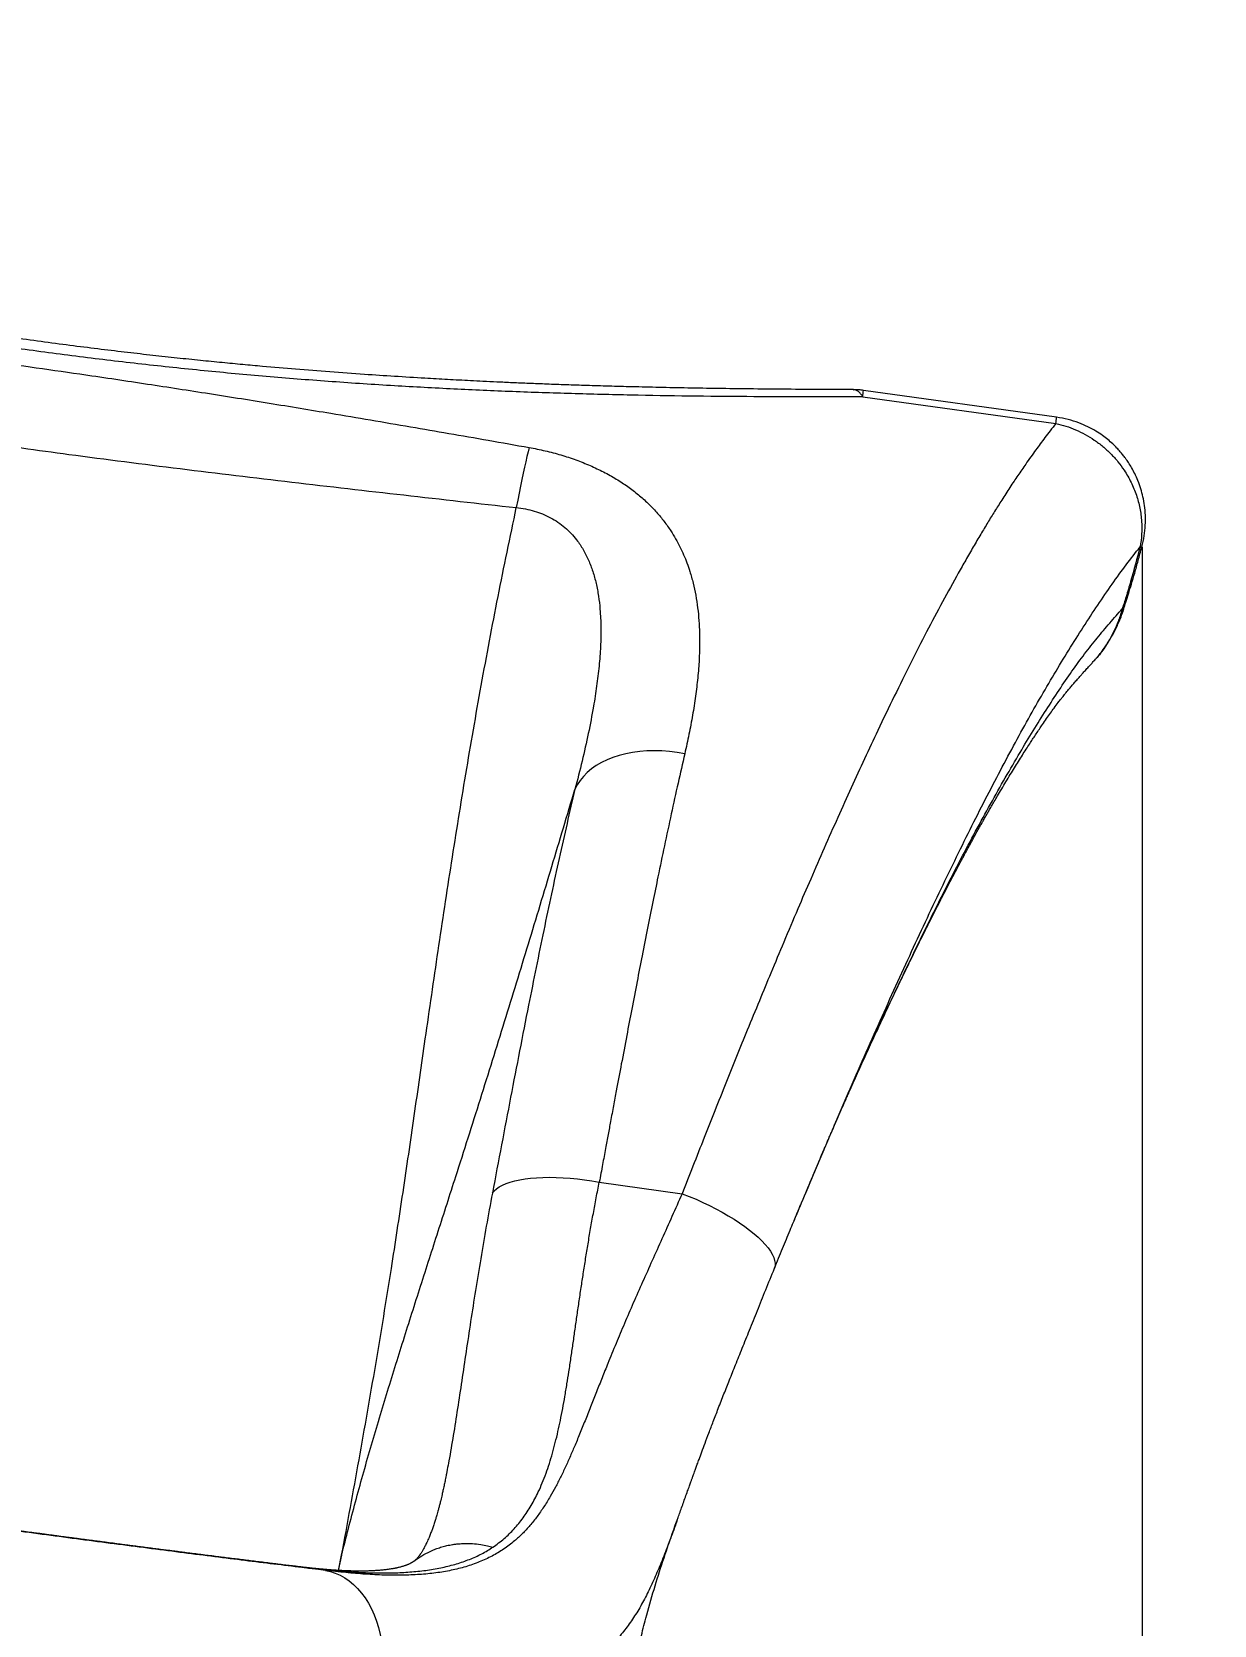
# Model space of a CAD drawing. Header units: millimetres. Extents: x -6234 to 7498, y -6127 to 5103.
# Drawn here: x 4890 to 5676, y 186 to 1245 of the extents above; entities that cross this region are included whole.
import ezdxf

# ---------------------------------------------------------------- set-up
doc = ezdxf.new("R2010")
doc.units = ezdxf.units.MM
for name, color, linetype in [('DIKOM_ОБЪЕКТ', 7, 'Continuous'), ('DIKOM_РАЗМЕР_ЗОНА', 7, 'Continuous'), ('DIKOM_РАЗМЕР_ОБЪЕКТА', 7, 'Continuous')]:
    doc.layers.add(name, color=color, linetype=linetype)
doc.styles.add('style1', font='arial.ttf', dxfattribs={"width": 0.8})
doc.dimstyles.new('1-50', dxfattribs={"dimtxt": 300, "dimasz": 200, "dimexe": 100, "dimexo": 0, "dimgap": 100, "dimtad": 1, "dimtxsty": 'style1', "dimcen": 200, "dimclrd": 7, "dimclre": 7, "dimclrt": 7, "dimadec": 1, "dimazin": 2, "dimtfac": 1, "dimtmove": 0, "dimatfit": 2, "dimfxl": 0, "dimlwd": 25, "dimlwe": 18, "dimarcsym": 0})

# ---------------------------------------------------------------- blocks, each defined once
blk = doc.blocks.new('*D10')
at = {"layer": 'Defpoints', "color": 0, "transparency": 16777216}
for p in [(5628, 903.1), (-3229.4, -1461.5), (5628, -5097.6)]:
    blk.add_point(p, dxfattribs=at)
at = {"layer": 'DIKOM_РАЗМЕР_ОБЪЕКТА', "color": 7, "lineweight": 18, "transparency": 16777216}
for p, q in [((5628, 903.1), (5628, -5197.6)), ((-3229.4, -1461.5), (-3229.4, -5197.6))]:
    blk.add_line(p, q, dxfattribs=at)
at = {"layer": 'DIKOM_РАЗМЕР_ОБЪЕКТА', "color": 7, "lineweight": 25, "transparency": 16777216}
blk.add_line((-3029.4, -5097.6), (5428, -5097.6), dxfattribs=at)
at = {"layer": 'DIKOM_РАЗМЕР_ОБЪЕКТА', "color": 7, "transparency": 16777216}
for points in [[(-3029.4, -5064.2), (-3029.4, -5130.9), (-3229.4, -5097.6)], [(5428, -5064.2), (5428, -5130.9), (5628, -5097.6)]]:
    blk.add_solid(points, dxfattribs=at)
at = {"layer": 'DIKOM_РАЗМЕР_ОБЪЕКТА', "color": 7, "lineweight": 40, "transparency": 16777216, "insert": (1488.3, -4844.4), "char_height": 300, "attachment_point": 5, "style": 'style1'}
blk.add_mtext('8850', dxfattribs=at)
blk = doc.blocks.new('*D13')
at = {"layer": 'Defpoints', "color": 0, "transparency": 16777216}
for p in [(7498.1, 1778.2), (-5229.4, -1831.4), (7498.1, -6026.7)]:
    blk.add_point(p, dxfattribs=at)
at = {"layer": 'DIKOM_РАЗМЕР_ЗОНА', "color": 7, "lineweight": 18, "transparency": 16777216}
for p, q in [((7498.1, 1778.2), (7498.1, -6126.7)), ((-5229.4, -1831.4), (-5229.4, -6126.7))]:
    blk.add_line(p, q, dxfattribs=at)
at = {"layer": 'DIKOM_РАЗМЕР_ЗОНА', "color": 7, "lineweight": 25, "transparency": 16777216}
blk.add_line((-5029.4, -6026.7), (7298.1, -6026.7), dxfattribs=at)
at = {"layer": 'DIKOM_РАЗМЕР_ЗОНА', "color": 7, "transparency": 16777216}
for points in [[(-5029.4, -5993.4), (-5029.4, -6060.1), (-5229.4, -6026.7)], [(7298.1, -5993.4), (7298.1, -6060.1), (7498.1, -6026.7)]]:
    blk.add_solid(points, dxfattribs=at)
at = {"layer": 'DIKOM_РАЗМЕР_ЗОНА', "color": 7, "transparency": 16777216, "insert": (1560.7, -5773.6), "char_height": 300, "attachment_point": 5, "style": 'style1'}
blk.add_mtext('12750', dxfattribs=at)

msp = doc.modelspace()

# ---------------------------------------------------------------- linework, layer by layer
at = {"layer": 'DIKOM_ОБЪЕКТ', "color": 7, "linetype": 'Continuous', "lineweight": 15}
for p, q in [((5436.064, 1007.593), (5436.4, 1007.633)), ((5571.192, 989.31), (5442.808, 1007.171)), ((5442.332, 1002.975), (5570.716, 985.114)), ((5267.203, 480.881), (5322.325, 473.213)), ((5383.657, 423.654), (5383.06, 422.327)), ((5166.113, 289.809), (5165.571, 286.975)), ((5318.934, 256.079), (5319.075, 256.475)), ((5069.632, 225.051), (5070.934, 224.866)), ((5085.134, 222.89), (5070.934, 224.866)), ((5095.937, 232.916), (5093.628, 222.831)), ((5093.961, 222.812), (5095.937, 232.916))]:
    msp.add_line(p, q, dxfattribs=at)
at = {"layer": 'DIKOM_ОБЪЕКТ', "color": 7, "linetype": 'Continuous', "lineweight": 15, "flags": 128}
for points in [[(5220.596, 969.207), (5219.879, 966.358), (5219.12, 963.199), (5218.323, 959.749), (5217.492, 956.026), (5216.632, 952.051), (5215.748, 947.846), (5214.844, 943.434), (5213.925, 938.84), (5212.998, 934.089), (5212.065, 929.207)], [(5626.72, 903.118), (5627.49, 903.01), (5627.908, 902.994), (5627.969, 903.069), (5627.858, 903.145)], [(5323.992, 765.641), (5318.937, 766.523), (5313.874, 767.158), (5308.831, 767.542), (5303.834, 767.673), (5298.911, 767.551), (5294.089, 767.176), (5289.392, 766.551), (5284.847, 765.678), (5280.478, 764.562), (5276.309, 763.21), (5272.362, 761.628), (5268.659, 759.826), (5265.219, 757.813), (5262.062, 755.599), (5259.204, 753.197), (5256.66, 750.62), (5254.445, 747.882), (5252.57, 744.997), (5251.046, 741.981)], [(5196.148, 473.61), (5197.324, 475.071), (5198.831, 476.443), (5200.662, 477.72), (5202.808, 478.895), (5205.259, 479.963), (5208.001, 480.917), (5211.021, 481.754), (5214.305, 482.469), (5217.835, 483.058), (5221.595, 483.519), (5225.564, 483.849), (5229.724, 484.046), (5234.053, 484.111), (5238.53, 484.041), (5243.132, 483.838), (5247.837, 483.503), (5252.62, 483.037), (5257.459, 482.442), (5262.328, 481.723), (5267.203, 480.881)], [(5322.325, 473.213), (5326.936, 471.405), (5331.505, 469.488), (5336.01, 467.473), (5340.428, 465.368), (5344.737, 463.185), (5348.916, 460.934), (5352.944, 458.627), (5356.799, 456.276), (5360.464, 453.891), (5363.919, 451.486), (5367.148, 449.072), (5370.134, 446.661), (5372.862, 444.266), (5375.318, 441.898), (5377.491, 439.569), (5379.369, 437.291), (5380.943, 435.075), (5382.204, 432.933), (5383.147, 430.875), (5383.768, 428.912), (5384.062, 427.052), (5384.028, 425.307), (5383.667, 423.683), (5383.657, 423.654)], [(5085.134, 222.89), (5088.474, 222.168), (5091.749, 221.099), (5094.942, 219.689), (5098.036, 217.944), (5101.016, 215.874), (5103.867, 213.489), (5106.575, 210.8), (5109.125, 207.823), (5111.505, 204.571), (5113.703, 201.061), (5115.708, 197.311), (5117.509, 193.34), (5119.098, 189.167), (5120.466, 184.815), (5121.607, 180.305), (5122.514, 175.659), (5123.184, 170.902), (5123.612, 166.057), (5123.797, 161.149), (5123.738, 156.203), (5123.434, 151.244), (5122.889, 146.296)]]:
    msp.add_lwpolyline(points, dxfattribs=at)
at = {"layer": 'DIKOM_ОБЪЕКТ', "color": 7, "linetype": 'Continuous', "lineweight": 15}
for centre, radius, start, end in [((5372.954, 1012.976), 70.095, 351.796831, 355.249148), ((5512.082, 993.896), 59.287, 351.481795, 355.563454)]:
    msp.add_arc(centre, radius, start, end, dxfattribs=at)
for points, knots in [([(5442.332, 1002.975), (5429.459, 1002.93), (5403.858, 1002.84), (5365.359, 1002.957), (5326.868, 1003.307), (5288.072, 1003.945), (5248.961, 1004.912), (5209.734, 1006.242), (5170.462, 1007.962), (5130.47, 1010.139), (5089.743, 1012.828), (5048.427, 1016.071), (5007.087, 1019.85), (4965.71, 1024.188), (4924.342, 1029.092), (4883.606, 1034.489), (4843.484, 1040.357), (4803.956, 1046.669), (4764.57, 1053.486), (4725.449, 1060.773), (4686.571, 1068.51), (4647.821, 1076.7), (4609.398, 1085.278), (4570.733, 1094.344), (4531.805, 1103.889), (4492.449, 1113.939), (4453.443, 1124.26), (4414.766, 1134.814), (4376.184, 1145.602), (4350.572, 1152.952), (4337.69, 1156.648)], [0, 0, 0, 0, 0.03562587, 0.07084665, 0.10567882, 0.14071338, 0.17618099, 0.21134195, 0.24621536, 0.28140013, 0.31813867, 0.35467785, 0.39121075, 0.42786919, 0.46445189, 0.5009864, 0.5360819, 0.57122315, 0.60643497, 0.64147545, 0.67630658, 0.71131689, 0.74652868, 0.7810424, 0.8173331, 0.85394943, 0.890403, 0.92651141, 0.96303787, 1, 1, 1, 1]), ([(5436.063, 1007.647), (5428.074, 1007.675), (5412.453, 1007.729), (5389.43, 1007.886), (5367.403, 1008.099), (5346.376, 1008.372), (5326.365, 1008.699), (5307.38, 1009.076), (5289.889, 1009.484), (5273.849, 1009.915), (5259.214, 1010.354), (5245.479, 1010.81), (5232.651, 1011.276), (5220.741, 1011.744), (5209.68, 1012.21), (5199.494, 1012.667), (5190.205, 1013.108), (5181.796, 1013.528), (5173.955, 1013.936), (5166.373, 1014.344), (5158.846, 1014.763), (5147.087, 1015.441), (5131.206, 1016.411), (5110.089, 1017.814), (5088.19, 1019.399), (5065.561, 1021.185), (5046.305, 1022.832), (5030.032, 1024.31), (5016.277, 1025.615), (5001.749, 1027.057), (4986.375, 1028.655), (4970.258, 1030.41), (4953.41, 1032.333), (4935.838, 1034.435), (4917.449, 1036.742), (4898.487, 1039.236), (4878.969, 1041.927), (4858.914, 1044.82), (4838.096, 1047.963), (4819.34, 1050.925), (4803.08, 1053.586), (4789.819, 1055.815), (4777.258, 1057.98), (4765.475, 1060.056), (4754.032, 1062.114), (4743.011, 1064.136), (4732.482, 1066.104), (4722.961, 1067.913), (4714.44, 1069.556), (4707.256, 1070.959), (4701.303, 1072.132), (4696.478, 1073.09), (4692.338, 1073.916), (4688.882, 1074.609), (4686.108, 1075.166), (4684.111, 1075.567), (4682.792, 1075.829), (4681.992, 1075.987), (4681.193, 1076.137), (4679.966, 1076.385), (4678.029, 1076.774), (4675.317, 1077.327), (4671.842, 1078.038), (4667.342, 1078.968), (4661.741, 1080.135), (4654.965, 1081.561), (4647.199, 1083.214), (4638.445, 1085.1), (4628.71, 1087.224), (4617.997, 1089.595), (4605.782, 1092.339), (4591.993, 1095.487), (4576.556, 1099.076), (4559.925, 1103.013), (4542.11, 1107.311), (4523.12, 1111.98), (4502.967, 1117.03), (4482.302, 1122.305), (4461.194, 1127.789), (4439.707, 1133.463), (4417.275, 1139.476), (4393.909, 1145.832), (4369.605, 1152.526), (4353.161, 1157.121), (4344.765, 1159.467)], [0, 0, 0, 0, 0.02245913, 0.04391411, 0.06436659, 0.08381805, 0.10226773, 0.11971636, 0.13616246, 0.15035666, 0.1637056, 0.17620853, 0.1878637, 0.19866881, 0.20861062, 0.2179087, 0.22629193, 0.23376351, 0.24064136, 0.24746062, 0.25423054, 0.2609509, 0.27918065, 0.29704521, 0.31784431, 0.33814222, 0.35794627, 0.36965264, 0.38191925, 0.39494152, 0.40872007, 0.42325625, 0.43827211, 0.45402291, 0.47051159, 0.48774224, 0.50506227, 0.52308126, 0.54180502, 0.56123995, 0.57376123, 0.58579841, 0.59715208, 0.60781624, 0.61777383, 0.62823228, 0.63778188, 0.64642557, 0.65416583, 0.66100435, 0.66601571, 0.6704029, 0.67416634, 0.67730733, 0.67982607, 0.68172422, 0.68274204, 0.68341485, 0.68389909, 0.68496328, 0.68672669, 0.68919134, 0.69235787, 0.69622629, 0.70150695, 0.70770386, 0.71481675, 0.7228449, 0.73178823, 0.74164597, 0.75241809, 0.76556834, 0.77986598, 0.79531219, 0.8119082, 0.82965641, 0.84856031, 0.86862394, 0.88803898, 0.90843781, 0.92982611, 0.95221084, 0.9755993, 1, 1, 1, 1]), ([(4540.999, 1063.702), (4550.255, 1062.763), (4568.452, 1060.917), (4595.273, 1058.131), (4621.906, 1055.312), (4648.579, 1052.429), (4675.352, 1049.467), (4701.998, 1046.449), (4728.669, 1043.352), (4757.637, 1039.897), (4788.948, 1036.048), (4822.44, 1031.78), (4855.825, 1027.363), (4888.945, 1022.81), (4925.028, 1017.655), (4963.892, 1011.881), (5005.88, 1005.398), (5047.355, 998.776), (5083.945, 992.76), (5115.252, 987.505), (5141.389, 983.053), (5167.463, 978.55), (5193.734, 973.963), (5211.541, 970.81), (5220.596, 969.207)], [0, 0, 0, 0, 0.04071794, 0.08005077, 0.11799824, 0.1578863, 0.19740227, 0.23579898, 0.27514164, 0.31477911, 0.36330616, 0.4129939, 0.46228305, 0.51041172, 0.55901249, 0.62147665, 0.682027, 0.74460748, 0.80498779, 0.84408015, 0.88337255, 0.92090163, 0.95977769, 1, 1, 1, 1]), ([(4538.617, 1022.925), (4559.598, 1019.442), (4601.508, 1012.484), (4664.309, 1002.128), (4726.998, 992.045), (4789.59, 982.359), (4852.122, 973.166), (4918.434, 964.025), (4988.662, 955.019), (5062.896, 946.109), (5137.401, 937.596), (5187.152, 932.006), (5212.065, 929.207)], [0, 0, 0, 0, 0.09387257, 0.18751134, 0.28089764, 0.3740342, 0.46690341, 0.55962813, 0.66919108, 0.77911686, 0.88939291, 1, 1, 1, 1]), ([(5442.802, 1007.139), (5441.852, 1007.271), (5439.616, 1007.58), (5437.359, 1007.62), (5436.06, 1007.644)], [0, 0, 0, 0, 0.424869043, 1, 1, 1, 1]), ([(5442.332, 1002.975), (5442.109, 1003.311), (5441.713, 1003.909), (5441.132, 1004.654), (5440.578, 1005.292), (5440.015, 1005.855), (5439.358, 1006.416), (5438.643, 1006.908), (5437.863, 1007.296), (5437.119, 1007.543), (5436.635, 1007.603), (5436.4, 1007.633)], [0, 0, 0, 0, 0.11967618, 0.21276809, 0.30392999, 0.40642215, 0.50001256, 0.63522816, 0.76363214, 0.88521667, 1, 1, 1, 1]), ([(5570.716, 985.114), (5569.466, 983.537), (5567.065, 980.507), (5563.589, 975.969), (5560.397, 971.713), (5557.266, 967.452), (5554.057, 962.993), (5550.932, 958.56), (5548.042, 954.384), (5545.453, 950.585), (5542.833, 946.683), (5540.157, 942.638), (5537.423, 938.442), (5534.036, 933.166), (5530.054, 926.841), (5525.406, 919.28), (5520.676, 911.416), (5515.784, 903.105), (5510.823, 894.501), (5504.024, 882.47), (5495.384, 866.727), (5484.803, 846.719), (5474.124, 825.828), (5463.306, 803.987), (5453.087, 782.744), (5443.516, 762.358), (5434.636, 743.061), (5425.709, 723.289), (5416.744, 703.082), (5407.905, 682.821), (5398.942, 661.959), (5390.114, 641.117), (5381.588, 620.731), (5373.496, 601.185), (5365.916, 582.708), (5358.496, 564.462), (5351.308, 546.641), (5344.117, 528.662), (5336.801, 510.215), (5329.573, 491.842), (5324.694, 479.303), (5322.325, 473.213)], [0, 0, 0, 0, 0.01687725, 0.03242132, 0.04663273, 0.05951105, 0.07405163, 0.08915622, 0.10072615, 0.11203383, 0.12307938, 0.13494691, 0.14689106, 0.15858031, 0.17881972, 0.19828986, 0.21833106, 0.23934158, 0.26057187, 0.2811415, 0.32500669, 0.36858384, 0.41213616, 0.45596914, 0.50007821, 0.53527374, 0.57044799, 0.6056006, 0.6407181, 0.67569961, 0.70881857, 0.74485808, 0.77774451, 0.80684183, 0.83742635, 0.86404294, 0.89099805, 0.91870976, 0.94515955, 0.97336631, 1, 1, 1, 1]), ([(5570.716, 985.114), (5572.941, 984.574), (5577.408, 983.489), (5583.943, 981.026), (5590.283, 977.96), (5596.336, 974.254), (5602.026, 969.963), (5607.276, 965.136), (5612.014, 959.837), (5616.652, 953.511), (5620.891, 946.097), (5624.38, 937.611), (5626.714, 928.913), (5627.872, 920.174), (5627.979, 911.507), (5627.138, 905.907), (5626.72, 903.118)], [0, 0, 0, 0, 0.0624634, 0.12536911, 0.18920499, 0.25294055, 0.31678872, 0.3812601, 0.44512493, 0.50856418, 0.5933457, 0.67655947, 0.75875153, 0.84052213, 0.92056364, 1, 1, 1, 1]), ([(5627.858, 903.145), (5628.435, 905.569), (5629.557, 910.282), (5630.262, 917.372), (5630.31, 924.12), (5629.742, 930.45), (5628.699, 936.267), (5627.231, 941.809), (5625.402, 946.976), (5623.295, 951.698), (5621.164, 955.695), (5619.092, 959.062), (5617.145, 961.872), (5615.311, 964.274), (5613.405, 966.567), (5611.18, 969.012), (5608.427, 971.734), (5605.216, 974.543), (5601.468, 977.41), (5597.101, 980.278), (5591.86, 983.139), (5585.736, 985.765), (5578.772, 988.004), (5573.784, 988.864), (5571.192, 989.31)], [0, 0, 0, 0, 0.06481388, 0.12605072, 0.18416922, 0.23904542, 0.28962491, 0.33599035, 0.38611225, 0.43007848, 0.46845969, 0.5022456, 0.53147042, 0.55612419, 0.57973667, 0.60792504, 0.64089359, 0.67899431, 0.71726526, 0.76188498, 0.81291591, 0.8702119, 0.93256775, 1, 1, 1, 1]), ([(5220.596, 969.207), (5224.181, 968.512), (5231.342, 967.125), (5241.73, 964.333), (5251.731, 961.052), (5261.224, 957.265), (5270.219, 952.991), (5278.554, 948.312), (5286.277, 943.232), (5293.272, 937.862), (5299.661, 932.152), (5305.334, 926.246), (5310.42, 920.078), (5314.568, 914.199), (5318.012, 908.559), (5320.838, 903.274), (5323.343, 897.885), (5325.545, 892.4), (5327.688, 886.151), (5329.682, 879.013), (5331.406, 870.918), (5332.669, 862.598), (5333.482, 854.217), (5333.894, 845.794), (5333.943, 837.187), (5333.602, 827.304), (5332.742, 816.184), (5331.262, 803.849), (5329.286, 791.32), (5326.887, 778.591), (5324.959, 769.966), (5323.992, 765.641)], [0, 0, 0, 0, 0.03149163, 0.06289295, 0.09397148, 0.12528722, 0.15642884, 0.18810299, 0.21902531, 0.25068038, 0.28162852, 0.31343038, 0.34416866, 0.37579785, 0.40047781, 0.4257285, 0.45081446, 0.47569305, 0.50114467, 0.53556198, 0.57104186, 0.60763919, 0.6434213, 0.67826615, 0.71413041, 0.75104193, 0.80050092, 0.85002556, 0.89984399, 0.94976861, 1, 1, 1, 1]), ([(5095.937, 232.916), (5097.881, 243.482), (5101.786, 264.701), (5107.532, 296.366), (5113.164, 328.081), (5118.638, 359.844), (5123.935, 391.694), (5130.037, 429.805), (5136.814, 474.215), (5144.237, 525.013), (5151.906, 578.471), (5160.037, 634.559), (5168.909, 693.236), (5178.38, 752.096), (5188.642, 811.079), (5199.718, 870.148), (5207.948, 909.511), (5212.065, 929.207)], [0, 0, 0, 0, 0.04446149, 0.0892947, 0.13446379, 0.1799717, 0.22581098, 0.27195767, 0.34500946, 0.41857296, 0.49249287, 0.57676542, 0.66119926, 0.74574279, 0.83038122, 0.91512565, 1, 1, 1, 1]), ([(5212.065, 929.207), (5214.106, 928.956), (5218.154, 928.458), (5224.019, 927.018), (5229.609, 925.083), (5234.903, 922.6), (5239.853, 919.599), (5244.408, 916.108), (5248.544, 912.169), (5252.702, 907.286), (5256.655, 901.355), (5260.195, 894.332), (5263.028, 886.801), (5265.206, 878.801), (5266.773, 870.401), (5267.892, 860.636), (5268.384, 849.46), (5268.111, 836.841), (5267.132, 823.863), (5265.54, 810.611), (5263.201, 795.71), (5259.986, 779.093), (5255.857, 760.704), (5252.657, 748.252), (5251.046, 741.981)], [0, 0, 0, 0, 0.02370455, 0.04703404, 0.07030688, 0.09391746, 0.11819813, 0.14294377, 0.1683278, 0.19460897, 0.23120177, 0.2690292, 0.30823264, 0.34898135, 0.3911273, 0.43415631, 0.49342248, 0.55439551, 0.61660431, 0.67949196, 0.74309078, 0.82747311, 0.91311074, 1, 1, 1, 1]), ([(5419.513, 509.245), (5421.705, 514.369), (5427.468, 527.836), (5436.74, 549.181), (5447.32, 573.295), (5457.841, 596.931), (5468.323, 620.106), (5478.78, 642.813), (5489.208, 665.032), (5499.582, 686.674), (5509.865, 707.659), (5520.043, 727.931), (5530.122, 747.499), (5540.114, 766.369), (5550.023, 784.531), (5559.857, 801.975), (5569.619, 818.692), (5579.312, 834.661), (5588.943, 849.878), (5598.565, 864.54), (5608.098, 878.416), (5617.505, 891.432), (5623.65, 899.226), (5626.72, 903.118)], [0, 0, 0, 0, 0.02959877, 0.07779739, 0.12600833, 0.17424176, 0.22255962, 0.27103816, 0.3197334, 0.36857378, 0.4172217, 0.46570055, 0.5140641, 0.56236967, 0.61066943, 0.65901265, 0.70745013, 0.75603376, 0.8047691, 0.85371299, 0.90261081, 0.95135697, 1, 1, 1, 1]), ([(5626.72, 903.118), (5624.683, 895.411), (5621.749, 884.311), (5617.984, 871.844), (5616.273, 866.374), (5615.508, 863.971), (5615.137, 862.816), (5614.973, 862.308), (5614.901, 862.085)], [0, 0, 0, 0, 0.55994735, 0.80635154, 0.91478831, 0.9625043, 0.9835068, 1, 1, 1, 1]), ([(5615.847, 862.051), (5616.31, 863.473), (5617.378, 866.753), (5619.089, 872.195), (5621.06, 878.667), (5623.21, 886.027), (5625.521, 894.28), (5627.044, 900.098), (5627.844, 903.153)], [0, 0, 0, 0, 0.10477234, 0.24170552, 0.39968657, 0.57871497, 0.77880891, 1, 1, 1, 1]), ([(5432.832, 539.779), (5432.936, 540.013), (5436.915, 548.965), (5444.724, 566.136), (5455.851, 590.349), (5466.549, 613.106), (5476.826, 634.534), (5487.072, 655.425), (5497.281, 675.75), (5507.384, 695.363), (5517.382, 714.24), (5527.278, 732.359), (5537.128, 749.811), (5546.576, 765.984), (5555.625, 780.948), (5564.278, 794.767), (5572.877, 808.023), (5581.418, 820.626), (5589.874, 832.107), (5598.251, 842.686), (5606.57, 852.606), (5612.081, 858.876), (5614.839, 862.014)], [0, 0, 0, 0, 0.00162421, 0.06197902, 0.12243647, 0.17673744, 0.23115998, 0.28568977, 0.34031311, 0.39502002, 0.44884421, 0.50278583, 0.55684887, 0.61102013, 0.65946568, 0.707972, 0.75652431, 0.80509371, 0.85368103, 0.90235277, 0.95113226, 1, 1, 1, 1]), ([(5614.839, 862.014), (5614.831, 861.986), (5614.818, 861.936), (5614.794, 861.847), (5614.759, 861.715), (5614.695, 861.48), (5614.581, 861.06), (5614.371, 860.314), (5613.983, 858.988), (5613.244, 856.643), (5611.782, 852.541), (5609.535, 847.343), (5606.545, 841.638), (5602.619, 835.427), (5599.157, 830.566), (5596.433, 827.847), (5595.984, 827.4)], [0, 0, 0, 0, 0.00216145, 0.003873, 0.00692689, 0.01237752, 0.02211076, 0.03947673, 0.07046, 0.1256589, 0.22377975, 0.39713712, 0.55088929, 0.70771295, 0.95190196, 1, 1, 1, 1]), ([(5595.999, 827.275), (5596.043, 827.322), (5596.371, 827.68), (5597.228, 828.644), (5598.79, 830.471), (5600.999, 833.225), (5603.783, 837.043), (5606.898, 841.851), (5609.533, 846.572), (5611.661, 850.931), (5613.296, 854.669), (5614.581, 858.026), (5615.369, 860.326), (5615.696, 861.341), (5615.801, 861.67), (5615.853, 861.836), (5615.88, 861.918), (5615.891, 861.957), (5615.896, 861.973), (5615.897, 861.977), (5615.899, 861.98), (5615.899, 861.984), (5615.903, 861.995), (5615.906, 862.005), (5615.907, 862.014)], [0, 0, 0, 0, 0.00584862, 0.0443302, 0.09670166, 0.18875165, 0.30548116, 0.44689881, 0.61202525, 0.70490549, 0.80532031, 0.91340722, 0.97036844, 0.98490972, 0.99222539, 0.99589546, 0.9977361, 0.99865188, 0.99888585, 0.99893469, 0.99896812, 0.99913926, 0.99927232, 1, 1, 1, 1]), ([(5614.888, 862.046), (5614.881, 862.045), (5614.867, 862.044), (5614.848, 862.024), (5614.839, 862.014)], [0, 0, 0, 0, 0.49966653, 1, 1, 1, 1]), ([(5614.888, 862.046), (5614.89, 862.052), (5614.895, 862.065), (5614.899, 862.078), (5614.901, 862.085)], [0, 0, 0, 0, 0.49728273, 1, 1, 1, 1]), ([(5614.888, 862.046), (5615.21, 861.98), (5615.858, 861.85), (5616.086, 861.875), (5615.935, 861.984), (5615.884, 862.021)], [0, 0, 0, 0, 0.395927, 0.79536205, 1, 1, 1, 1]), ([(5451.056, 579.84), (5451.722, 581.278), (5453.464, 585.04), (5456.197, 590.888), (5459.174, 597.229), (5461.908, 603.016), (5464.4, 608.259), (5466.649, 612.968), (5468.657, 617.15), (5470.422, 620.812), (5471.948, 623.967), (5473.327, 626.806), (5474.816, 629.862), (5476.598, 633.506), (5478.705, 637.794), (5480.955, 642.346), (5483.856, 648.183), (5487.379, 655.211), (5491.596, 663.527), (5495.969, 672.05), (5500.509, 680.785), (5504.062, 687.521), (5506.518, 692.135), (5507.802, 694.534), (5508.939, 696.651), (5510.004, 698.626), (5511.151, 700.748), (5512.534, 703.294), (5514.283, 706.494), (5516.233, 710.039), (5518.189, 713.567), (5519.906, 716.642), (5521.351, 719.213), (5522.725, 721.646), (5524.056, 723.992), (5525.421, 726.383), (5526.821, 728.823), (5528.435, 731.621), (5530.39, 734.984), (5532.754, 739.013), (5535.421, 743.51), (5538.285, 748.282), (5541.109, 752.927), (5543.841, 757.362), (5546.482, 761.598), (5549.058, 765.677), (5551.528, 769.538), (5553.728, 772.937), (5555.75, 776.03), (5557.72, 779.01), (5559.744, 782.04), (5562.038, 785.435), (5564.52, 789.051), (5567.103, 792.723), (5569.654, 796.235), (5571.668, 798.909), (5573.16, 800.841), (5573.974, 801.884), (5574.725, 802.837), (5575.535, 803.857), (5576.497, 805.052), (5577.554, 806.352), (5578.633, 807.661), (5579.669, 808.905), (5580.665, 810.088), (5581.639, 811.234), (5582.607, 812.362), (5583.582, 813.49), (5584.566, 814.619), (5585.583, 815.777), (5586.728, 817.071), (5588.145, 818.661), (5589.893, 820.603), (5591.986, 822.907), (5594.073, 825.187), (5595.469, 826.699), (5596.054, 827.332)], [0, 0, 0, 0, 0.01218756, 0.0318858, 0.05013748, 0.06693952, 0.08229033, 0.09618791, 0.10863158, 0.11961973, 0.12915218, 0.13725164, 0.14566211, 0.15738122, 0.17105361, 0.18571385, 0.20021613, 0.22642082, 0.253137, 0.28124593, 0.31082491, 0.34120085, 0.35053669, 0.35893229, 0.3663757, 0.37286677, 0.37989412, 0.38900391, 0.40019417, 0.41449847, 0.42770096, 0.43911461, 0.4487413, 0.45658304, 0.46664988, 0.47549399, 0.48404974, 0.49488243, 0.50813717, 0.52368225, 0.54292727, 0.56259737, 0.58249317, 0.60123708, 0.61928275, 0.63762041, 0.65530262, 0.67139954, 0.68431619, 0.69851693, 0.71372663, 0.72804166, 0.74886111, 0.76945484, 0.78964993, 0.81300949, 0.82153591, 0.82852346, 0.83417313, 0.84079114, 0.84903952, 0.85846131, 0.86755354, 0.87619842, 0.88439819, 0.89226472, 0.90009935, 0.9079202, 0.91572804, 0.9235243, 0.93190667, 0.94222201, 0.95515648, 0.97026838, 0.98755669, 1, 1, 1, 1]), ([(5323.992, 765.641), (5322.509, 759.156), (5319.515, 746.056), (5315.018, 725.607), (5310.576, 704.867), (5306.503, 685.332), (5302.777, 667.093), (5299.264, 649.607), (5295.765, 631.912), (5292.26, 613.951), (5288.849, 596.259), (5285.367, 578.021), (5281.947, 559.949), (5279.016, 544.355), (5276.624, 531.567), (5274.816, 521.886), (5273.054, 512.415), (5271.29, 502.929), (5269.326, 492.341), (5267.936, 484.836), (5267.203, 480.881)], [0, 0, 0, 0, 0.07703554, 0.15560733, 0.23571501, 0.31113596, 0.3714642, 0.4338515, 0.4982975, 0.55815889, 0.62082425, 0.6801758, 0.7434514, 0.80239456, 0.83520362, 0.86965531, 0.89742939, 0.92774198, 0.96193191, 1, 1, 1, 1]), ([(5095.937, 232.916), (5098.948, 244.761), (5105.001, 268.568), (5115.098, 304.159), (5125.783, 339.917), (5136.968, 375.845), (5148.472, 411.974), (5160.153, 448.303), (5173.462, 489.721), (5188.258, 536.21), (5204.351, 587.72), (5220.149, 639.261), (5235.686, 690.717), (5245.929, 724.903), (5251.046, 741.981)], [0, 0, 0, 0, 0.06843945, 0.13756628, 0.20732838, 0.27772482, 0.34871771, 0.42023603, 0.49218502, 0.59344085, 0.69506412, 0.79681244, 0.89849438, 1, 1, 1, 1]), ([(5251.046, 741.981), (5249.277, 734.472), (5245.751, 719.496), (5240.538, 696.257), (5235.388, 672.562), (5230.292, 648.36), (5225.231, 623.679), (5219.887, 597.025), (5214.243, 568.297), (5208.269, 537.381), (5202.249, 505.851), (5198.184, 484.372), (5196.148, 473.61)], [0, 0, 0, 0, 0.09462109, 0.18869933, 0.2823236, 0.3755844, 0.46857992, 0.56140769, 0.67073701, 0.78015594, 0.88984621, 1, 1, 1, 1]), ([(5419.501, 509.25), (5419.509, 509.269), (5419.918, 510.221), (5420.65, 511.934), (5421.643, 514.24), (5422.534, 516.305), (5423.475, 518.481), (5424.549, 520.956), (5425.657, 523.502), (5426.66, 525.797), (5427.59, 527.921), (5428.514, 530.024), (5429.434, 532.113), (5430.234, 533.921), (5430.931, 535.498), (5431.596, 536.994), (5432.203, 538.36), (5432.709, 539.495), (5432.865, 539.846), (5432.844, 539.806), (5432.838, 539.793)], [0, 0, 0, 0, 0.00170221, 0.08417565, 0.15365187, 0.20899909, 0.27076125, 0.35230674, 0.4368636, 0.50671472, 0.56626939, 0.63589772, 0.70565557, 0.76520077, 0.80936373, 0.85539205, 0.91455587, 0.94787193, 0.98290334, 1, 1, 1, 1]), ([(5383.658, 423.655), (5385.465, 428.068), (5388.932, 436.534), (5393.907, 448.576), (5398.434, 459.473), (5402.517, 469.239), (5406.155, 477.896), (5409.35, 485.463), (5412.105, 491.956), (5414.419, 497.391), (5416.186, 501.524), (5417.473, 504.528), (5418.343, 506.553), (5418.983, 508.043), (5419.29, 508.76), (5419.413, 509.047)], [0, 0, 0, 0, 0.14934911, 0.28648219, 0.4114812, 0.52442639, 0.62537083, 0.71436298, 0.79144611, 0.85665521, 0.91003589, 0.9423377, 0.9680467, 0.98722032, 1, 1, 1, 1]), ([(5396.732, 455.364), (5399.364, 461.663), (5405.591, 476.565), (5413.192, 494.517), (5418.137, 506.039), (5419.513, 509.245)], [0, 0, 0, 0, 0.34577388, 0.8179515, 1, 1, 1, 1]), ([(5196.556, 238.316), (5199.076, 240.149), (5204.095, 243.802), (5210.72, 250.356), (5216.707, 257.677), (5222.045, 265.865), (5226.174, 273.731), (5229.376, 280.984), (5231.813, 287.275), (5234.068, 293.888), (5236.116, 300.679), (5238.021, 307.798), (5239.76, 315.061), (5241.399, 322.67), (5242.909, 330.383), (5244.362, 338.478), (5245.715, 346.587), (5247.063, 355.167), (5248.371, 363.881), (5249.692, 372.977), (5250.997, 382.096), (5252.321, 391.373), (5253.703, 400.948), (5255.111, 410.505), (5256.592, 420.275), (5258.108, 429.929), (5259.739, 439.924), (5261.44, 449.92), (5263.259, 460.149), (5265.163, 470.434), (5266.525, 477.409), (5267.203, 480.881)], [0, 0, 0, 0, 0.05032368, 0.10026836, 0.1502463, 0.20031615, 0.25069452, 0.28181604, 0.31362661, 0.3443737, 0.37600235, 0.40647957, 0.43807652, 0.4683199, 0.50008983, 0.53011871, 0.56224501, 0.59172177, 0.62472337, 0.65613713, 0.68756546, 0.71889316, 0.75014255, 0.78291772, 0.81249336, 0.8444082, 0.87479665, 0.90639647, 0.93723459, 0.96875143, 1, 1, 1, 1]), ([(5322.325, 473.213), (5320.039, 468.161), (5315.478, 458.083), (5308.884, 443.242), (5302.344, 428.723), (5295.952, 414.509), (5289.783, 400.567), (5283.895, 386.94), (5278.259, 373.521), (5273.352, 361.528), (5269.075, 350.87), (5265.396, 341.6), (5261.767, 332.42), (5258.165, 323.341), (5254.599, 314.492), (5251.224, 306.34), (5247.975, 298.771), (5244.764, 291.638), (5241.459, 284.712), (5238.069, 278.099), (5234.395, 271.497), (5230.369, 264.955), (5225.909, 258.55), (5221.177, 252.626), (5216.181, 247.242), (5210.412, 241.936), (5203.77, 236.901), (5195.987, 232.232), (5187.592, 228.341), (5178.538, 225.198), (5168.891, 222.794), (5158.634, 221.081), (5147.745, 220.013), (5136.29, 219.556), (5124.286, 219.656), (5111.781, 220.27), (5098.756, 221.323), (5089.689, 222.366), (5085.134, 222.89)], [0, 0, 0, 0, 0.03139119, 0.06260847, 0.09370484, 0.12472648, 0.15571871, 0.18673164, 0.21746058, 0.24903577, 0.27223348, 0.29535859, 0.31837902, 0.34267643, 0.36704643, 0.39057044, 0.41156269, 0.43332497, 0.45542175, 0.47719991, 0.49891068, 0.52419262, 0.54940637, 0.57467695, 0.5998648, 0.62434453, 0.65579878, 0.68663251, 0.71815934, 0.74943856, 0.7805293, 0.81167356, 0.84294116, 0.8744011, 0.90552388, 0.93692365, 0.96831522, 1, 1, 1, 1]), ([(5196.148, 473.61), (5194.781, 466.253), (5192.057, 451.589), (5188.345, 430.032), (5184.892, 408.918), (5181.682, 388.288), (5178.671, 368.274), (5175.795, 348.934), (5172.997, 330.36), (5170.172, 312.596), (5167.912, 299.104), (5166.488, 291.747), (5166.113, 289.809)], [0, 0, 0, 0, 0.1108999, 0.22101083, 0.33043167, 0.43924595, 0.54753611, 0.65347222, 0.75852609, 0.86185525, 0.96361633, 1, 1, 1, 1]), ([(5319.075, 256.475), (5319.464, 257.559), (5320.319, 259.943), (5321.621, 263.592), (5323.033, 267.541), (5324.476, 271.575), (5325.846, 275.396), (5327.057, 278.766), (5327.996, 281.377), (5328.644, 283.173), (5329.087, 284.401), (5329.471, 285.462), (5329.956, 286.803), (5330.605, 288.596), (5331.421, 290.843), (5332.409, 293.555), (5333.729, 297.164), (5335.437, 301.81), (5337.603, 307.647), (5340.131, 314.393), (5343.053, 322.085), (5346.4, 330.772), (5350.004, 339.984), (5353.845, 349.666), (5357.894, 359.765), (5362.347, 370.794), (5367.201, 382.789), (5372.383, 395.687), (5377.859, 409.379), (5381.699, 418.833), (5383.658, 423.655)], [0, 0, 0, 0, 0.02068962, 0.04546531, 0.07183988, 0.09984649, 0.12784088, 0.15076738, 0.16826832, 0.18037296, 0.18667765, 0.19266037, 0.20164705, 0.21362598, 0.22858229, 0.24649956, 0.26735765, 0.29951256, 0.33676547, 0.37908797, 0.42647894, 0.47897488, 0.53666897, 0.59038729, 0.64821357, 0.71037347, 0.77715521, 0.84840302, 0.92268143, 1, 1, 1, 1]), ([(5085.134, 222.89), (5079.226, 223.596), (5067.42, 225.006), (5048.691, 227.29), (5029.298, 229.688), (5009.207, 232.207), (4988.415, 234.846), (4966.964, 237.601), (4944.966, 240.458), (4922.536, 243.401), (4899.779, 246.416), (4876.689, 249.504), (4853.309, 252.66), (4829.652, 255.881), (4805.806, 259.156), (4781.919, 262.465), (4758.086, 265.794), (4734.385, 269.133), (4710.781, 272.486), (4687.317, 275.847), (4664.075, 279.204), (4641.17, 282.541), (4618.731, 285.839), (4596.794, 289.093), (4575.396, 292.298), (4554.529, 295.453), (4534.234, 298.553), (4514.61, 301.585), (4495.668, 304.544), (4483.749, 306.436), (4477.79, 307.382)], [0, 0, 0, 0, 0.035793402, 0.07153327, 0.107070393, 0.142653812, 0.178252196, 0.214078005, 0.249972517, 0.285627822, 0.321262654, 0.356788043, 0.392422495, 0.428132981, 0.46396869, 0.499826781, 0.535392662, 0.57097048, 0.606529734, 0.642250609, 0.678100525, 0.713866256, 0.749586599, 0.785120972, 0.820687407, 0.856332665, 0.892142416, 0.928085185, 0.964046853, 1, 1, 1, 1]), ([(5070.934, 224.866), (5065.177, 225.561), (5053.672, 226.949), (5035.534, 229.18), (5016.824, 231.511), (4997.517, 233.947), (4977.605, 236.487), (4957.121, 239.13), (4936.143, 241.864), (4914.783, 244.674), (4893.142, 247.549), (4871.237, 250.484), (4849.108, 253.475), (4826.734, 256.525), (4804.173, 259.626), (4781.545, 262.761), (4758.959, 265.916), (4736.508, 269.076), (4714.176, 272.246), (4692.007, 275.416), (4670.002, 278.59), (4648.229, 281.755), (4626.819, 284.894), (4605.861, 287.993), (4585.427, 291.042), (4565.487, 294.044), (4546.069, 296.996), (4527.203, 299.894), (4508.89, 302.735), (4497.273, 304.565), (4491.46, 305.48)], [0, 0, 0, 0, 0.03581115, 0.07156546, 0.10711702, 0.14270682, 0.17829014, 0.21409682, 0.24998559, 0.28571867, 0.32140329, 0.35693874, 0.39253437, 0.42816731, 0.46402331, 0.49992913, 0.53558465, 0.5712292, 0.60676219, 0.64238573, 0.67807746, 0.7139286, 0.74983216, 0.78544683, 0.82103878, 0.85658014, 0.89225662, 0.92802271, 0.96398397, 1, 1, 1, 1]), ([(5069.634, 225.05), (5063.905, 225.742), (5052.481, 227.121), (5034.461, 229.338), (5015.889, 231.651), (4996.7, 234.072), (4976.91, 236.597), (4956.516, 239.227), (4935.612, 241.951), (4914.32, 244.754), (4892.756, 247.618), (4870.949, 250.54), (4848.899, 253.52), (4826.607, 256.559), (4804.11, 259.651), (4781.536, 262.778), (4759.014, 265.924), (4736.635, 269.075), (4714.401, 272.23), (4692.313, 275.389), (4670.374, 278.553), (4648.672, 281.708), (4627.336, 284.836), (4606.483, 287.92), (4586.148, 290.954), (4566.33, 293.938), (4547.024, 296.873), (4528.266, 299.754), (4510.056, 302.579), (4498.508, 304.398), (4492.734, 305.307)], [0, 0, 0, 0, 0.03586234, 0.07151463, 0.10705303, 0.14257006, 0.17815825, 0.2139103, 0.24987474, 0.28568376, 0.32131858, 0.35687259, 0.3924371, 0.42810395, 0.46396696, 0.49992803, 0.53566574, 0.57126257, 0.60681032, 0.64240097, 0.67812702, 0.71407265, 0.74992849, 0.78558122, 0.82112575, 0.85665446, 0.89225918, 0.92803382, 0.96401185, 1, 1, 1, 1]), ([(5165.606, 286.969), (5165.541, 286.634), (5165.351, 285.645), (5165.039, 284.081), (5164.685, 282.327), (5164.336, 280.643), (5164.008, 279.09), (5163.662, 277.482), (5163.23, 275.52), (5162.756, 273.43), (5162.25, 271.271), (5161.744, 269.173), (5161.172, 266.883), (5160.558, 264.525), (5159.977, 262.384), (5159.454, 260.522), (5158.899, 258.616), (5158.228, 256.396), (5157.404, 253.811), (5156.512, 251.185), (5155.719, 248.994), (5155.081, 247.319), (5154.544, 245.961), (5153.974, 244.576), (5153.304, 243.021), (5152.59, 241.452), (5151.918, 240.059), (5151.314, 238.868), (5150.729, 237.769), (5150.176, 236.78), (5149.643, 235.871), (5149.17, 235.1), (5148.738, 234.426), (5148.378, 233.887), (5148.072, 233.443), (5147.749, 232.987), (5147.387, 232.497), (5146.97, 231.955), (5146.523, 231.403), (5146.077, 230.886), (5145.581, 230.344), (5145.109, 229.867), (5144.836, 229.609), (5144.624, 229.416), (5144.443, 229.254), (5144.279, 229.11), (5144.172, 229.023), (5144.165, 229.017)], [0, 0, 0, 0, 0.01075811, 0.03179967, 0.04835468, 0.06196064, 0.07630469, 0.09156793, 0.10766536, 0.1338443, 0.15393227, 0.17374637, 0.1998038, 0.22738886, 0.25129435, 0.27239445, 0.2925357, 0.31948994, 0.35465938, 0.39313543, 0.42661505, 0.44953228, 0.46974743, 0.49185337, 0.51928907, 0.55079853, 0.57934453, 0.60391479, 0.62787587, 0.65590474, 0.67753167, 0.70155464, 0.72289058, 0.74007227, 0.75526732, 0.77019439, 0.79106537, 0.81413544, 0.84091932, 0.87116683, 0.89904264, 0.9332164, 0.96356963, 0.97284691, 0.98392618, 0.99890456, 1, 1, 1, 1]), ([(5319.068, 256.477), (5318.654, 255.318), (5316.71, 249.865), (5313.374, 240.814), (5308.942, 229.334), (5304.437, 218.573), (5299.738, 208.463), (5294.747, 199.04), (5289.349, 190.277), (5283.447, 182.182), (5276.971, 174.809), (5269.868, 168.192), (5262.076, 162.335), (5253.524, 157.233), (5244.144, 152.876), (5233.899, 149.276), (5222.802, 146.445), (5210.894, 144.377), (5198.215, 143.046), (5184.752, 142.416), (5170.499, 142.451), (5155.425, 143.13), (5139.613, 144.37), (5128.467, 145.653), (5122.889, 146.296)], [0, 0, 0, 0, 0.011637645, 0.054730378, 0.098166967, 0.142036063, 0.186418691, 0.231392303, 0.277063737, 0.323506787, 0.370275082, 0.417245164, 0.464483809, 0.512073184, 0.560093021, 0.608647837, 0.657529725, 0.706231101, 0.754841737, 0.803472964, 0.852235274, 0.901240946, 0.950579004, 1, 1, 1, 1]), ([(5281.3, 83.984), (5281.479, 87.09), (5281.95, 95.28), (5283.111, 108.384), (5284.755, 123.114), (5286.761, 137.355), (5289.106, 151.2), (5291.786, 164.721), (5294.785, 177.978), (5298.639, 193.201), (5303.502, 210.257), (5309.43, 228.912), (5314.612, 244.217), (5317.866, 253.226), (5318.972, 256.289)], [0, 0, 0, 0, 0.05218189, 0.13761239, 0.21980962, 0.29958218, 0.37762171, 0.4545021, 0.5306754, 0.6064809, 0.72030816, 0.83310383, 0.94326908, 1, 1, 1, 1]), ([(5122.889, 146.296), (5116.911, 147.03), (5104.989, 148.495), (5086.202, 150.846), (5066.851, 153.296), (5046.869, 155.855), (5026.272, 158.52), (5005.052, 161.29), (4983.243, 164.162), (4960.951, 167.119), (4938.296, 170.145), (4915.364, 173.229), (4892.16, 176.367), (4868.68, 179.561), (4844.924, 182.81), (4820.91, 186.11), (4796.753, 189.446), (4772.581, 192.8), (4748.502, 196.158), (4724.526, 199.517), (4700.652, 202.878), (4676.882, 206.241), (4653.224, 209.605), (4629.782, 212.956), (4606.677, 216.277), (4584.02, 219.554), (4561.829, 222.783), (4540.102, 225.967), (4518.839, 229.105), (4498.048, 232.199), (4477.784, 235.24), (4458.148, 238.216), (4439.142, 241.124), (4427.105, 242.993), (4421.083, 243.928)], [0, 0, 0, 0, 0.03141522, 0.06264965, 0.09377127, 0.12485187, 0.15596412, 0.18717013, 0.21853802, 0.24998281, 0.28124174, 0.31237621, 0.34345592, 0.37454978, 0.40572807, 0.43705841, 0.46852486, 0.49982701, 0.53099034, 0.56208221, 0.59317153, 0.62432625, 0.65561076, 0.68706801, 0.71839784, 0.74957642, 0.78067341, 0.81175723, 0.84289604, 0.87415725, 0.90560085, 0.93707021, 0.96851407, 1, 1, 1, 1]), ([(5070.934, 224.866), (5075.322, 224.351), (5084.058, 223.327), (5096.646, 222.209), (5108.856, 221.444), (5120.632, 221.098), (5131.953, 221.21), (5142.814, 221.82), (5153.194, 222.973), (5163.065, 224.719), (5172.347, 227.076), (5181.03, 230.096), (5189.181, 233.752), (5194.094, 236.792), (5196.556, 238.316)], [0, 0, 0, 0, 0.083994985, 0.167223755, 0.249816196, 0.3336069, 0.416628627, 0.499033119, 0.583127787, 0.666636313, 0.749734352, 0.832978402, 0.916277622, 1, 1, 1, 1]), ([(5144.606, 229.324), (5144.987, 229.624), (5146.876, 231.112), (5150.68, 233.516), (5154.758, 235.577), (5157.719, 236.798), (5159.284, 237.389), (5160.895, 237.942), (5162.549, 238.454), (5164.246, 238.922), (5165.984, 239.343), (5167.761, 239.714), (5169.69, 240.054), (5172.018, 240.381), (5174.99, 240.666), (5178.727, 240.812), (5183.272, 240.688), (5188.079, 240.172), (5192.614, 239.35), (5195.333, 238.637), (5196.556, 238.316)], [0, 0, 0, 0, 0.027481412, 0.136326193, 0.254143727, 0.284926085, 0.316202773, 0.347958753, 0.380178867, 0.412840143, 0.44592313, 0.479408684, 0.513277275, 0.553974954, 0.60856281, 0.676494916, 0.756994366, 0.853242297, 0.933928749, 1, 1, 1, 1]), ([(4247.728, 227.908), (4247.473, 226.486), (4246.976, 223.709), (4246.98, 219.607), (4247.507, 215.313), (4248.667, 211.139), (4250.362, 207.352), (4252.148, 204.383), (4254, 201.923), (4255.927, 199.82), (4258.043, 197.893), (4259.93, 196.455), (4261.719, 195.276), (4263.327, 194.348), (4264.645, 193.671), (4265.603, 193.218), (4266.407, 192.86), (4267.232, 192.513), (4268.088, 192.173), (4269.188, 191.761), (4270.503, 191.304), (4272.044, 190.81), (4273.741, 190.302), (4275.52, 189.805), (4277.345, 189.322), (4279.181, 188.858), (4281.186, 188.37), (4283.386, 187.853), (4285.858, 187.292), (4288.64, 186.68), (4291.835, 185.997), (4295.505, 185.234), (4299.777, 184.37), (4304.735, 183.393), (4310.412, 182.301), (4316.638, 181.131), (4323.27, 179.911), (4330.24, 178.653), (4337.542, 177.359), (4345.161, 176.03), (4353.376, 174.621), (4362.165, 173.137), (4371.352, 171.614), (4380.46, 170.118), (4388.668, 168.778), (4395.904, 167.601), (4402.156, 166.585), (4408.059, 165.626), (4414.148, 164.636), (4420.787, 163.555), (4428.299, 162.345), (4436.542, 161.027), (4445.565, 159.596), (4455.398, 158.047), (4466.054, 156.382), (4477.443, 154.615), (4491.589, 152.435), (4508.388, 149.865), (4527.81, 146.922), (4547.462, 143.968), (4567.46, 140.986), (4587.872, 137.966), (4608.701, 134.908), (4629.797, 131.834), (4651.072, 128.756), (4672.381, 125.695), (4693.717, 122.651), (4715.077, 119.625), (4736.59, 116.598), (4759.201, 113.439), (4782.807, 110.165), (4807.287, 106.797), (4831.584, 103.48), (4855.701, 100.215), (4879.637, 97.002), (4903.323, 93.85), (4926.636, 90.776), (4947.945, 87.992), (4967.302, 85.486), (4984.84, 83.233), (5002.177, 81.026), (5019.446, 78.848), (5034.502, 76.967), (5047.406, 75.37), (5058.174, 74.047), (5068.854, 72.745), (5079.414, 71.468), (5089.684, 70.238), (5099.388, 69.084), (5108.291, 68.034), (5115.946, 67.136), (5122.492, 66.374), (5128.052, 65.729), (5133.091, 65.147), (5137.718, 64.616), (5142.229, 64.101), (5147.269, 63.533), (5153.013, 62.894), (5159.464, 62.188), (5166.291, 61.452), (5173.921, 60.644), (5182.119, 59.797), (5190.51, 58.954), (5198.384, 58.191), (5205.648, 57.515), (5212.319, 56.923), (5218.327, 56.421), (5223.714, 56.002), (5228.452, 55.665), (5232.593, 55.402), (5235.74, 55.231), (5238.093, 55.122), (5239.824, 55.054), (5241.386, 55.004), (5242.864, 54.968), (5244.485, 54.943), (5246.303, 54.941), (5248.218, 54.973), (5250.039, 55.05), (5251.782, 55.179), (5253.262, 55.333), (5254.7, 55.534), (5255.974, 55.759), (5257.081, 55.993), (5258.063, 56.23), (5259.289, 56.567), (5260.876, 57.074), (5262.608, 57.746), (5264.288, 58.517), (5265.733, 59.277), (5267.15, 60.125), (5268.502, 61.025), (5270.165, 62.273), (5272.189, 64.052), (5274.493, 66.525), (5276.625, 69.462), (5278.431, 72.729), (5279.818, 76.155), (5280.858, 79.952), (5281.121, 82.615), (5281.255, 83.976)], [0, 0, 0, 0, 0.00284375, 0.00555104, 0.00807403, 0.01143165, 0.01421512, 0.01659457, 0.01898531, 0.02141805, 0.02384976, 0.02702267, 0.02993498, 0.03245587, 0.03487018, 0.03683958, 0.03886188, 0.04111099, 0.04358822, 0.04629462, 0.05101281, 0.0558737, 0.06047019, 0.0662163, 0.07152865, 0.07671233, 0.08184521, 0.08788646, 0.09391288, 0.10036857, 0.10731655, 0.11475689, 0.12269074, 0.1315467, 0.14095467, 0.15059335, 0.16016674, 0.16968479, 0.17915708, 0.18859329, 0.1979567, 0.20830931, 0.21844618, 0.22788833, 0.23656942, 0.24286117, 0.24868943, 0.25405552, 0.25895992, 0.26489831, 0.27130955, 0.27823504, 0.28568221, 0.29366048, 0.30213951, 0.3110876, 0.32028604, 0.33455691, 0.34862413, 0.3625173, 0.37626374, 0.39016522, 0.40411595, 0.41800387, 0.4318275, 0.44561568, 0.45914883, 0.47269702, 0.48628624, 0.4999439, 0.51548539, 0.53094646, 0.54636709, 0.56178633, 0.57724255, 0.592775, 0.60829147, 0.62372275, 0.63603348, 0.64833472, 0.66067854, 0.67332291, 0.68633975, 0.69467769, 0.70315382, 0.71172363, 0.72039101, 0.72915748, 0.73762099, 0.74552312, 0.75286956, 0.75858939, 0.76392461, 0.7688761, 0.77344412, 0.77790809, 0.78280946, 0.78917013, 0.79617024, 0.80381375, 0.81205806, 0.82264142, 0.83351785, 0.84423625, 0.85481069, 0.86525388, 0.87557775, 0.88533128, 0.89498571, 0.90415967, 0.91261582, 0.91754559, 0.9221815, 0.92652616, 0.93065723, 0.93515493, 0.94046082, 0.94632158, 0.95246409, 0.9561103, 0.95978204, 0.96322561, 0.96609405, 0.96820159, 0.96983556, 0.97131194, 0.97318865, 0.97549242, 0.97715541, 0.97890283, 0.98008202, 0.98128235, 0.98272653, 0.98461346, 0.98694171, 0.98969397, 0.99201497, 0.99452892, 0.99720338, 1, 1, 1, 1]), ([(4247.785, 227.899), (4247.761, 227.878), (4247.52, 227.665), (4248.138, 227.12), (4249.642, 226.272), (4252.181, 225.301), (4255.678, 224.198), (4260.17, 222.958), (4265.626, 221.589), (4272.014, 220.096), (4279.308, 218.483), (4287.504, 216.752), (4296.602, 214.906), (4306.603, 212.944), (4317.515, 210.865), (4329.309, 208.677), (4341.928, 206.389), (4355.305, 204.013), (4369.413, 201.554), (4384.243, 199.011), (4399.801, 196.386), (4416.084, 193.676), (4433.094, 190.884), (4450.765, 188.02), (4469.008, 185.097), (4487.742, 182.13), (4506.946, 179.121), (4526.62, 176.07), (4546.765, 172.978), (4567.383, 169.844), (4588.452, 166.673), (4609.875, 163.478), (4631.546, 160.276), (4653.385, 157.079), (4675.386, 153.887), (4697.55, 150.701), (4719.877, 147.52), (4742.368, 144.346), (4764.975, 141.185), (4787.593, 138.054), (4810.119, 134.965), (4832.5, 131.925), (4854.737, 128.935), (4876.829, 125.993), (4898.772, 123.1), (4920.487, 120.267), (4941.873, 117.506), (4962.842, 114.828), (4983.374, 112.236), (5003.474, 109.729), (5023.14, 107.307), (5042.371, 104.97), (5061.147, 102.72), (5079.381, 100.568), (5096.985, 98.525), (5113.889, 96.598), (5130.093, 94.786), (5145.603, 93.089), (5160.414, 91.508), (5174.525, 90.044), (5187.902, 88.7), (5200.476, 87.483), (5212.188, 86.401), (5223.003, 85.454), (5232.935, 84.642), (5241.981, 83.963), (5250.141, 83.419), (5257.407, 83.009), (5263.752, 82.733), (5269.141, 82.594), (5273.554, 82.592), (5276.977, 82.73), (5279.455, 83.003), (5280.82, 83.417), (5281.368, 83.751), (5281.241, 83.968), (5281.235, 83.978)], [0, 0, 0, 0, 0.00167174, 0.0168377, 0.03062691, 0.04443843, 0.05829793, 0.07223192, 0.08616562, 0.10002176, 0.11383064, 0.12761782, 0.14140792, 0.15522711, 0.16910188, 0.18305379, 0.19696862, 0.21081327, 0.22461463, 0.23839917, 0.25219285, 0.26602151, 0.27991224, 0.29386847, 0.30776236, 0.32159322, 0.33538824, 0.34917333, 0.36297402, 0.37681657, 0.39072808, 0.40467995, 0.41855575, 0.43237523, 0.44616561, 0.45995297, 0.47376259, 0.48762091, 0.5015557, 0.51549937, 0.52938028, 0.54322539, 0.55706147, 0.57091423, 0.58481014, 0.59876737, 0.61267482, 0.6265148, 0.64031381, 0.65409824, 0.66789403, 0.68172693, 0.69562344, 0.7095795, 0.72346779, 0.73729546, 0.75108885, 0.76487429, 0.77867761, 0.79252517, 0.80644398, 0.82039285, 0.83426427, 0.84808148, 0.86187105, 0.8756588, 0.88947097, 0.9033326, 0.9172696, 0.9311972, 0.94505228, 0.95886115, 0.97264964, 0.986443, 0.99933897, 1, 1, 1, 1]), ([(5144.59, 229.344), (5144.499, 229.271), (5144.294, 229.109), (5144.016, 228.905), (5143.761, 228.724), (5143.574, 228.597), (5143.433, 228.504), (5143.292, 228.413), (5143.104, 228.294), (5142.863, 228.148), (5142.561, 227.971), (5142.21, 227.777), (5141.782, 227.55), (5141.263, 227.293), (5140.664, 227.017), (5140.043, 226.75), (5139.45, 226.511), (5138.858, 226.286), (5138.228, 226.06), (5137.479, 225.808), (5136.578, 225.525), (5135.582, 225.238), (5134.54, 224.963), (5133.599, 224.733), (5132.733, 224.537), (5131.957, 224.371), (5131.232, 224.225), (5130.443, 224.075), (5129.48, 223.903), (5128.238, 223.699), (5126.812, 223.49), (5125.364, 223.301), (5124.039, 223.147), (5122.842, 223.023), (5121.738, 222.92), (5120.597, 222.823), (5119.263, 222.724), (5117.63, 222.62), (5115.841, 222.529), (5114.165, 222.465), (5112.766, 222.425), (5111.482, 222.397), (5110.031, 222.376), (5108.298, 222.366), (5106.46, 222.373), (5104.736, 222.395), (5102.919, 222.431), (5100.762, 222.491), (5098.2, 222.589), (5095.569, 222.716), (5093.012, 222.863), (5090.825, 223.006), (5088.98, 223.138), (5087.515, 223.25), (5086.064, 223.367), (5084.509, 223.497), (5082.604, 223.666), (5080.202, 223.893), (5077.173, 224.197), (5073.497, 224.593), (5070.79, 224.913), (5069.332, 225.085)], [0, 0, 0, 0, 0.013723362, 0.030739045, 0.044377724, 0.054642259, 0.062866963, 0.071276695, 0.079907169, 0.096006842, 0.111593469, 0.127538808, 0.147336472, 0.169482139, 0.192261406, 0.214551558, 0.233103057, 0.248457198, 0.266176701, 0.284638983, 0.305503126, 0.330170176, 0.349345782, 0.368244119, 0.383944072, 0.396556235, 0.40832713, 0.420033331, 0.434703908, 0.453131567, 0.474970816, 0.495239907, 0.512141366, 0.5268142, 0.540216168, 0.552692191, 0.567703741, 0.586254948, 0.60744826, 0.625972468, 0.639589596, 0.651148883, 0.665322463, 0.682878217, 0.70175819, 0.717917632, 0.731231905, 0.751770669, 0.775856313, 0.798663992, 0.819502156, 0.840219362, 0.8526416, 0.864417414, 0.87554186, 0.887329743, 0.901113828, 0.919221458, 0.94169716, 0.968599089, 1, 1, 1, 1])]:
    msp.add_open_spline(points, degree=3, knots=knots, dxfattribs=at)

# ---------------------------------------------------------------- dimensions: what is measured, and where the dimension line sits
at = {"layer": 'DIKOM_РАЗМЕР_ЗОНА'}
dim = msp.add_linear_dim(base=(7498.074, -6026.735), p1=(-5229.391, -1831.362), p2=(7498.074, 1778.201), text='12750', dimstyle='1-50', dxfattribs=at)
dim.commit()
dim.dimension.update_dxf_attribs({"geometry": '*D13', "text_midpoint": (1560.691, -6026.735), "dimtype": 160})
at = {"layer": 'DIKOM_РАЗМЕР_ОБЪЕКТА', "lineweight": 40}
dim = msp.add_linear_dim(base=(5627.969, -5097.582), p1=(-3229.391, -1461.506), p2=(5627.969, 903.069), text='8850', dimstyle='1-50', dxfattribs=at)
dim.commit()
dim.dimension.update_dxf_attribs({"geometry": '*D10', "text_midpoint": (1488.304, -5097.582), "dimtype": 160})

doc.saveas('drawing.dxf')
